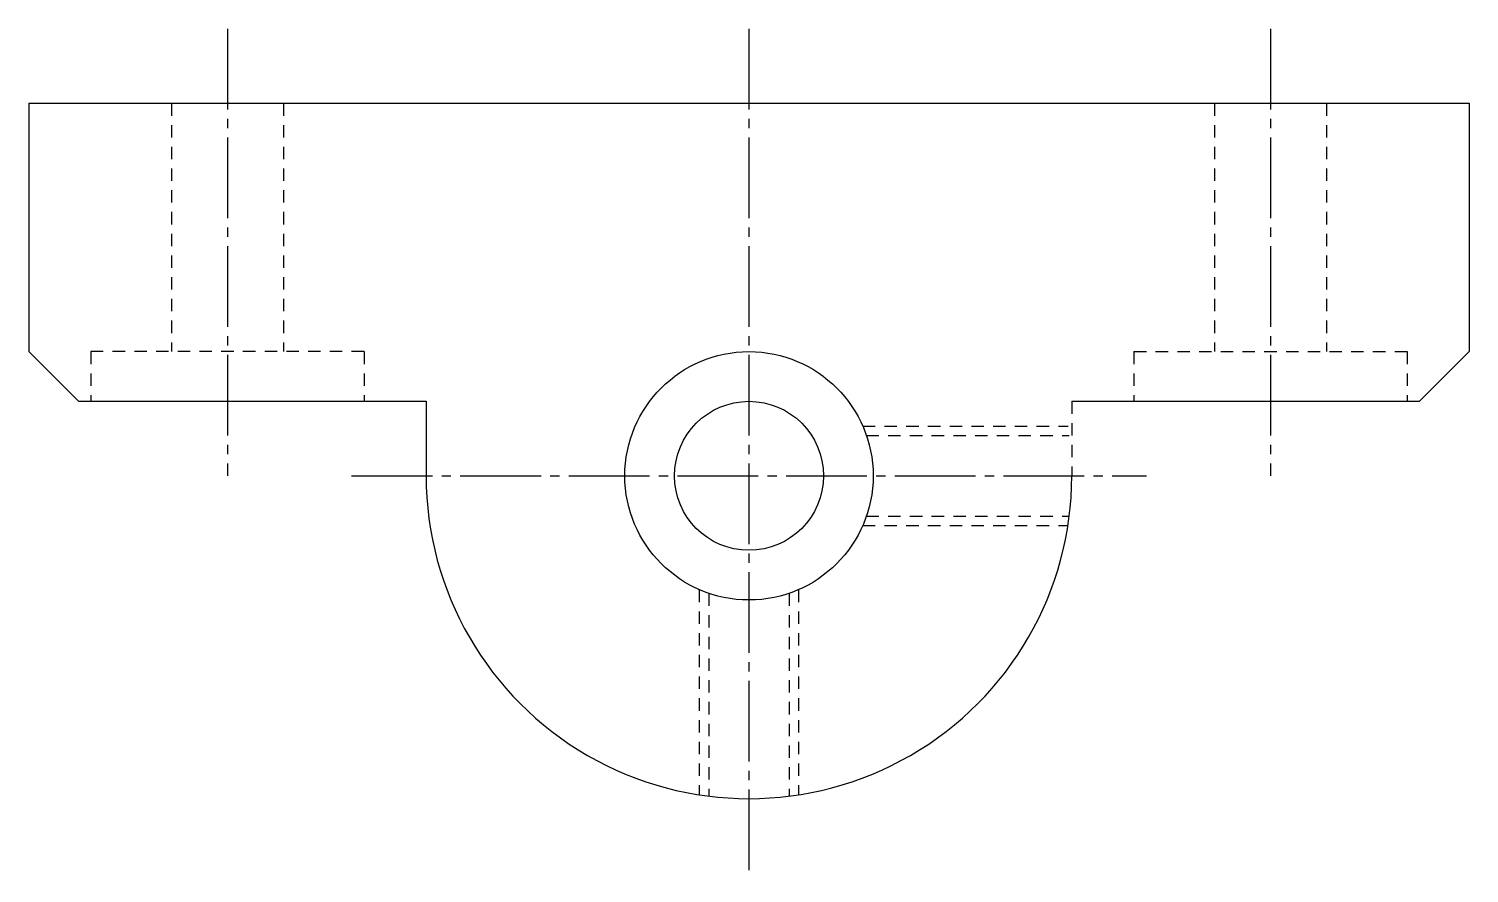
# Model space of a CAD drawing. Extents: x 21 to 321, y 20 to 328.
# Drawn here: x 262.6 to 320.6, y 293.9 to 327.9 of the extents above.
import ezdxf

# ---------------------------------------------------------------- set-up
doc = ezdxf.new("R2010")
doc.units = 0
doc.header["$LTSCALE"] = 0.25
doc.linetypes.add('CENTER', pattern=[17.5, 13, -1.5, 1.5, -1.5])
doc.linetypes.add('DASHED', pattern=[3.5, 2, -1.5])
doc.layers.get('0').update_dxf_attribs({"linetype": 'CONTINUOUS'})
doc.layers.add('CENTER', color=1, linetype='CENTER')

msp = doc.modelspace()

# ---------------------------------------------------------------- linework, layer by layer
for p, q in [((262.617, 324.886), (320.617, 324.886)), ((262.617, 324.886), (262.617, 314.886)), ((320.617, 324.886), (320.617, 314.886)), ((262.617, 314.886), (264.617, 312.886)), ((318.617, 312.886), (320.617, 314.886)), ((264.617, 312.886), (278.617, 312.886)), ((278.617, 312.886), (278.617, 309.886)), ((304.617, 312.886), (318.617, 312.886)), ((315.284, 312.886), (315.284, 312.886))]:
    msp.add_line(p, q)
at = {"color": 3, "linetype": 'DASHED'}
for p, q in [((268.367, 324.886), (268.367, 314.886)), ((272.867, 324.886), (272.867, 314.886)), ((310.367, 324.886), (310.367, 314.886)), ((314.867, 324.886), (314.867, 314.886)), ((276.117, 314.886), (265.117, 314.886)), ((265.117, 314.886), (265.117, 312.886)), ((276.117, 314.886), (276.117, 312.886)), ((307.117, 314.886), (318.117, 314.886)), ((307.117, 314.886), (307.117, 312.886)), ((318.117, 314.886), (318.117, 312.886)), ((304.617, 312.886), (304.617, 309.886)), ((296.2, 311.886), (304.463, 311.886)), ((296.347, 311.507), (304.516, 311.507)), ((296.347, 308.265), (304.516, 308.265)), ((296.2, 307.886), (304.463, 307.886)), ((289.617, 305.303), (289.617, 297.04)), ((289.996, 305.156), (289.996, 296.987)), ((293.238, 305.156), (293.238, 296.987)), ((293.617, 305.303), (293.617, 297.04))]:
    msp.add_line(p, q, dxfattribs=at)
for radius in [5, 3]:
    msp.add_circle((291.617, 309.886), radius)
msp.add_arc((291.617, 309.886), 13, 179.99999, 0.00001)
at = {"layer": 'CENTER', "color": 1, "linetype": 'CENTER'}
for p, q in [((270.617, 327.886), (270.617, 309.886)), ((291.617, 327.886), (291.617, 293.886)), ((312.617, 327.886), (312.617, 309.886)), ((275.617, 309.886), (307.617, 309.886))]:
    msp.add_line(p, q, dxfattribs=at)

doc.saveas('drawing.dxf')
